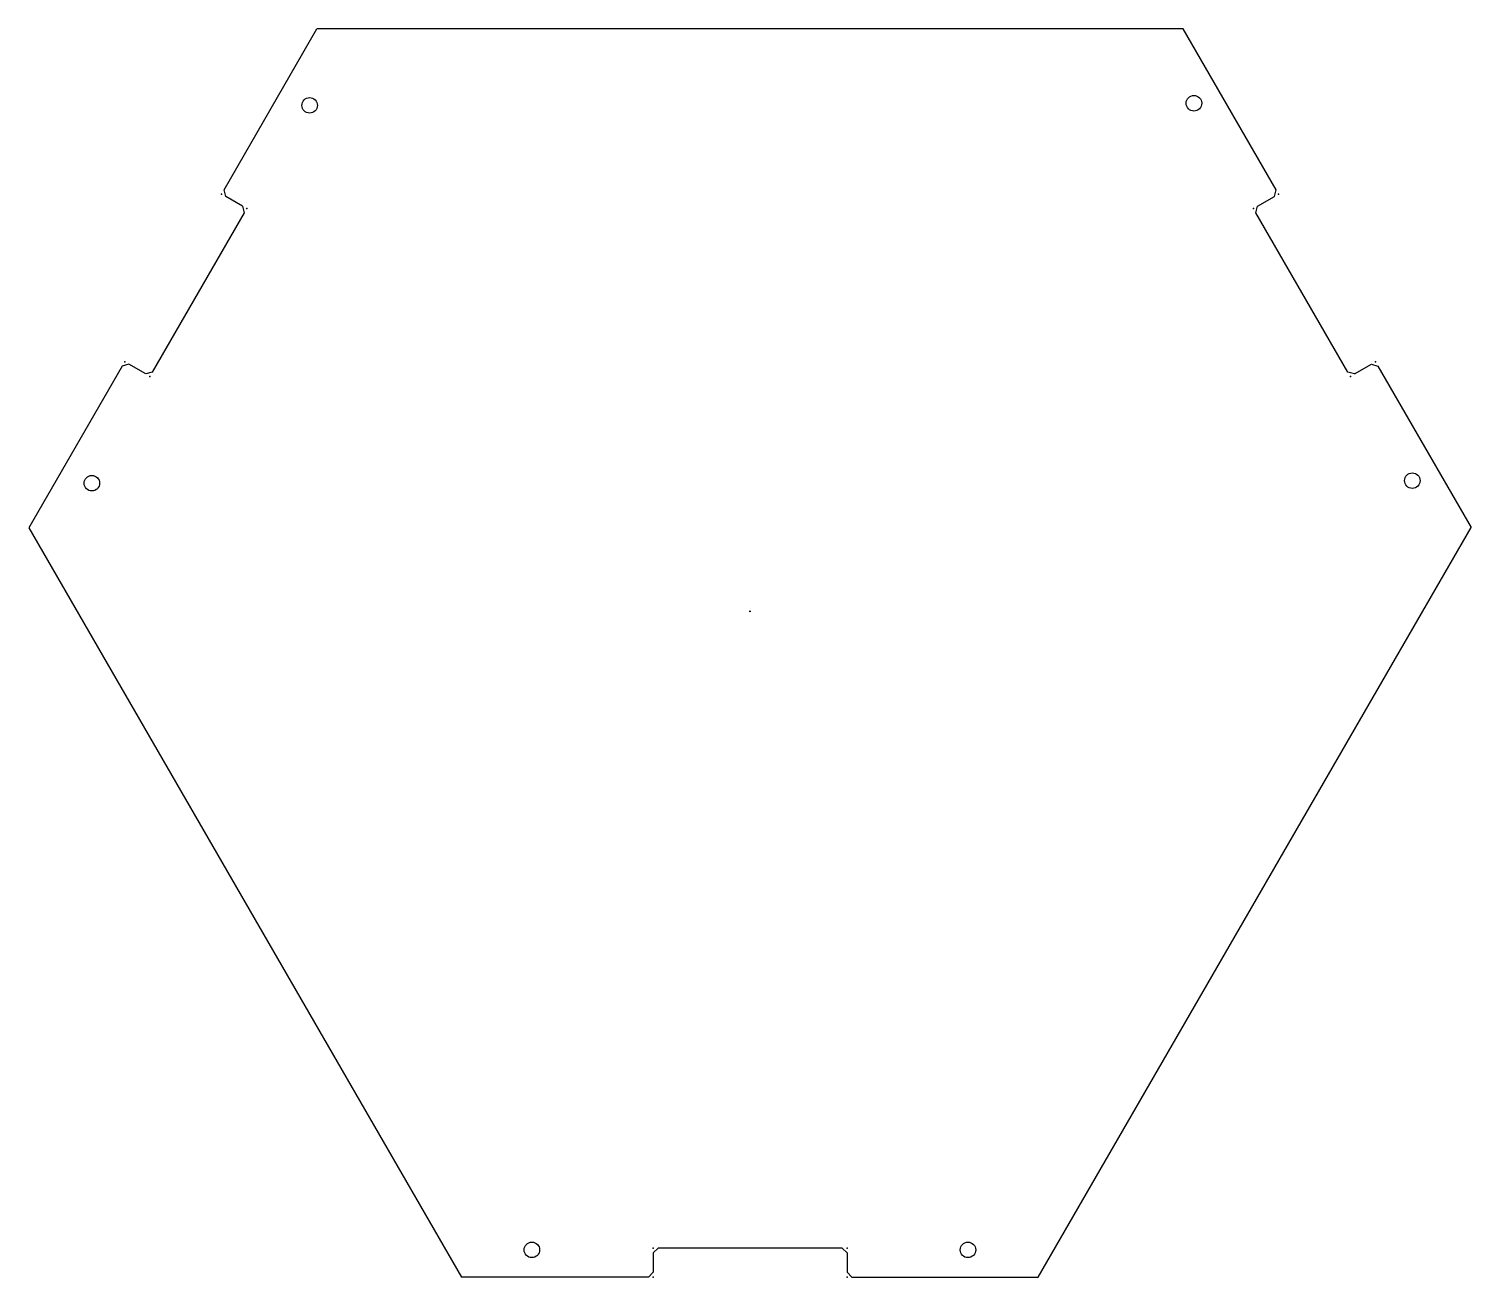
# Model space of a CAD drawing. Header units: millimetres. Extents: x -149 to 149, y -129 to 129.
import ezdxf

# ---------------------------------------------------------------- set-up
doc = ezdxf.new("R2010")
doc.units = ezdxf.units.MM
doc.header["$PDSIZE"] = -1

msp = doc.modelspace()

# ---------------------------------------------------------------- linework, layer by layer
at = {"color": 7, "linetype": 'Continuous'}
for p, q in [((-108.55, 95.6), (-89.37, 128.83)), ((89.42, 128.83), (-89.37, 128.83)), ((108.6, 95.6), (89.42, 128.83)), ((-108.19, 94.24), (-108.55, 95.6)), ((108.24, 94.24), (108.6, 95.6)), ((-104.72, 92.24), (-108.19, 94.24)), ((104.77, 92.24), (108.24, 94.24)), ((-104.36, 90.87), (-123.36, 57.96)), ((-104.72, 92.24), (-104.36, 90.87)), ((104.41, 90.87), (104.77, 92.24)), ((123.41, 57.96), (104.41, 90.87)), ((-128.19, 59.6), (-129.55, 59.23)), ((-124.72, 57.6), (-128.19, 59.6)), ((124.77, 57.6), (128.24, 59.6)), ((128.24, 59.6), (129.6, 59.23)), ((-129.55, 59.23), (-148.83, 25.84)), ((-123.36, 57.96), (-124.72, 57.6)), ((124.77, 57.6), (123.41, 57.96)), ((129.6, 59.23), (148.83, 25.93)), ((-148.83, 25.84), (-59.53, -128.83)), ((59.48, -128.83), (148.83, 25.93)), ((-0.12, 8.58), (0.03, 8.67)), ((0.03, 8.5), (-0.12, 8.58)), ((0.03, 8.67), (0.03, 8.5)), ((0.03, 8.67), (0.03, 8.5)), ((-18.97, -122.83), (-19.97, -123.83)), ((-19.97, -123.83), (-19.97, -127.83)), ((19.03, -122.83), (-18.97, -122.83)), ((19.03, -122.83), (20.03, -123.83)), ((20.03, -123.83), (20.03, -127.83)), ((-19.97, -127.83), (-20.97, -128.83)), ((20.03, -127.83), (21.03, -128.83)), ((-20.97, -128.83), (-59.53, -128.83)), ((21.03, -128.83), (59.48, -128.83))]:
    msp.add_line(p, q, dxfattribs=at)
for centre, radius in [((-90.89, 113.04), 1.6), ((91.62, 113.48), 1.61), ((-135.82, 35.05), 1.6), ((136.69, 35.58), 1.6), ((-45.02, -123.2), 1.6), ((44.98, -123.2), 1.6)]:
    msp.add_circle(centre, radius, dxfattribs=at)
for p in [(-109.05, 94.74), (109.1, 94.74), (-103.86, 91.74), (103.91, 91.74), (-129.05, 60.1), (129.1, 60.1), (-123.86, 57.1), (123.91, 57.1), (-19.97, -122.83), (20.03, -122.83), (-19.97, -128.83), (20.03, -128.83)]:
    msp.add_point(p, dxfattribs=at)

doc.saveas('drawing.dxf')
